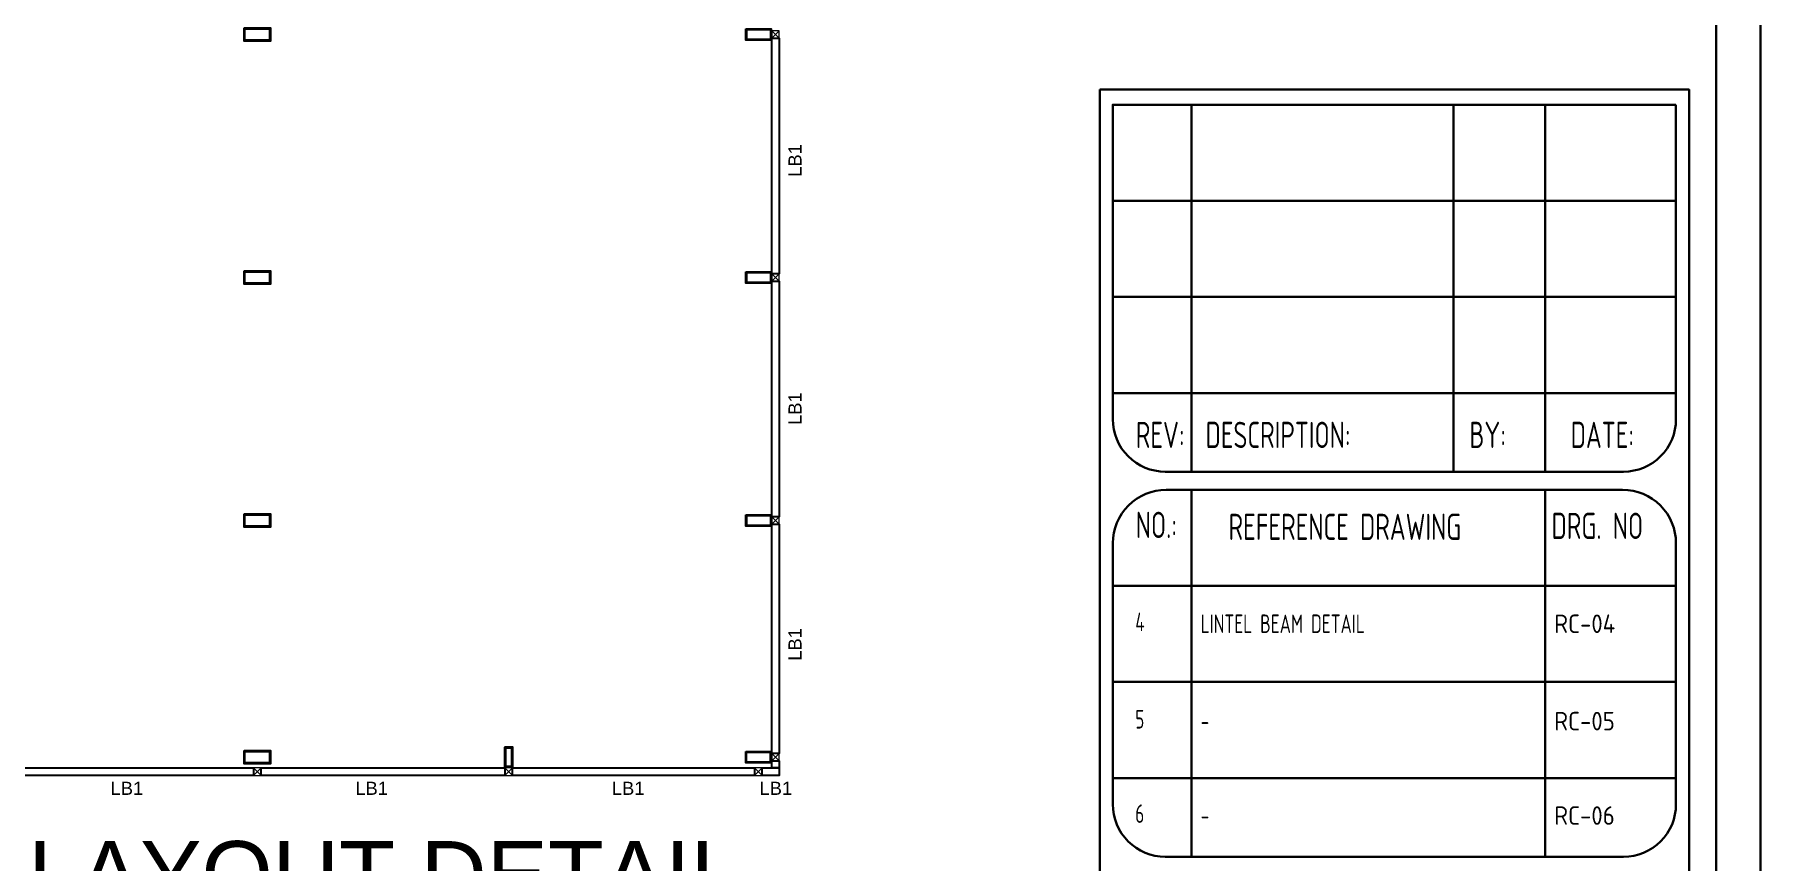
# Model space of a CAD drawing. Header units: inches. Extents: x -605 to 2991212, y -2872845 to 0.
# Drawn here: x 2619260 to 2671847, y -2466069 to -2440887 of the extents above; entities that cross this region are included whole.
import ezdxf
from ezdxf.enums import TextEntityAlignment as Align

# ---------------------------------------------------------------- set-up
doc = ezdxf.new("R2010")
doc.units = ezdxf.units.IN
doc.header["$LTSCALE"] = 600
doc.header["$MEASUREMENT"] = 0
doc.layers.add('rRCC 2', color=40, linetype='Continuous', lineweight=15)
doc.layers.add('rSHEET', color=2, linetype='Continuous', lineweight=30)
doc.styles.get("Standard").update_dxf_attribs({"font": 'arial.ttf'})
doc.styles.add('TEXT3 0.75NA', font='geniso.shx', dxfattribs={"width": 0.75})

# ---------------------------------------------------------------- blocks, each defined once
blk = doc.blocks.new('fwc3')
at = {"color": 3, "linetype": 'ByBlock'}
for points in [[(2641125, -2440687), (2641925, -2440687), (2641925, -2441087), (2641125, -2441087)], [(2656415, -2440712), (2657185, -2440712), (2657185, -2441062), (2656415, -2441062)], [(2641125, -2448087), (2641925, -2448087), (2641925, -2448487), (2641125, -2448487)], [(2656415, -2448112), (2657185, -2448112), (2657185, -2448462), (2656415, -2448462)], [(2641125, -2455487), (2641925, -2455487), (2641925, -2455887), (2641125, -2455887)], [(2656415, -2455512), (2657185, -2455512), (2657185, -2455862), (2656415, -2455862)], [(2649060, -2462592), (2649060, -2463192), (2649310, -2463192), (2649310, -2462592)], [(2641125, -2462692), (2641925, -2462692), (2641925, -2463092), (2641125, -2463092)], [(2656410, -2462717), (2657180, -2462717), (2657180, -2463067), (2656410, -2463067)]]:
    blk.add_lwpolyline(points, close=True, dxfattribs=at)
at = {"color": 2, "linetype": 'ByBlock'}
for points in [[(2641150, -2440712), (2641900, -2440712), (2641900, -2441062), (2641150, -2441062)], [(2656440, -2440737), (2657160, -2440737), (2657160, -2441037), (2656440, -2441037)], [(2641150, -2448112), (2641900, -2448112), (2641900, -2448462), (2641150, -2448462)], [(2656440, -2448137), (2657160, -2448137), (2657160, -2448437), (2656440, -2448437)], [(2641150, -2455512), (2641900, -2455512), (2641900, -2455862), (2641150, -2455862)], [(2656440, -2455537), (2657160, -2455537), (2657160, -2455837), (2656440, -2455837)], [(2649085, -2462617), (2649085, -2463167), (2649285, -2463167), (2649285, -2462617)], [(2641150, -2462717), (2641900, -2462717), (2641900, -2463067), (2641150, -2463067)], [(2656435, -2462742), (2657155, -2462742), (2657155, -2463042), (2656435, -2463042)]]:
    blk.add_lwpolyline(points, close=True, dxfattribs=at)
at = {"layer": 'rRCC 2', "color": 6}
for p, q in [((2657430, -2440772), (2657200, -2441002)), ((2657430, -2441002), (2657200, -2440772)), ((2657430, -2448172), (2657200, -2448402)), ((2657430, -2448402), (2657200, -2448172)), ((2657430, -2455572), (2657200, -2455802)), ((2657430, -2455802), (2657200, -2455572)), ((2657430, -2462777), (2657200, -2463007)), ((2657430, -2463007), (2657200, -2462777)), ((2641640, -2463217), (2641410, -2463447)), ((2641640, -2463447), (2641410, -2463217)), ((2649300, -2463217), (2649070, -2463447)), ((2649300, -2463447), (2649070, -2463217)), ((2656910, -2463217), (2656680, -2463447)), ((2656910, -2463447), (2656680, -2463217))]:
    blk.add_line(p, q, dxfattribs=at)
for points in [[(2657430, -2440772), (2657200, -2440772), (2657200, -2441002), (2657430, -2441002)], [(2657430, -2448172), (2657200, -2448172), (2657200, -2448402), (2657430, -2448402)], [(2657430, -2455572), (2657200, -2455572), (2657200, -2455802), (2657430, -2455802)], [(2657430, -2462777), (2657200, -2462777), (2657200, -2463007), (2657430, -2463007)], [(2641640, -2463217), (2641410, -2463217), (2641410, -2463447), (2641640, -2463447)], [(2649300, -2463217), (2649070, -2463217), (2649070, -2463447), (2649300, -2463447)], [(2656910, -2463217), (2656680, -2463217), (2656680, -2463447), (2656910, -2463447)]]:
    blk.add_lwpolyline(points, close=True, dxfattribs=at)

msp = doc.modelspace()

# ---------------------------------------------------------------- linework, layer by layer
at = {"color": 1, "linetype": 'ByBlock'}
for points in [[(2641721.5, -2441002.2), (2641951.5, -2441002.2), (2641951.5, -2448172.2), (2641721.5, -2448172.2)], [(2641721.5, -2448402.2), (2641951.5, -2448402.2), (2641951.5, -2455572.2), (2641721.5, -2455572.2)], [(2641721.5, -2455802.2), (2641951.5, -2455802.2), (2641951.5, -2462777.2), (2641721.5, -2462777.2)], [(2641721.5, -2463007.2), (2641951.5, -2463007.2), (2641951.5, -2463216.7), (2641721.5, -2463216.7)], [(2618501.5, -2463216.7), (2625931.5, -2463216.7), (2625931.5, -2463446.7), (2618501.5, -2463446.7)], [(2626161.5, -2463216.7), (2633591.5, -2463216.7), (2633591.5, -2463446.7), (2626161.5, -2463446.7)], [(2633821.5, -2463216.7), (2641201.6, -2463216.7), (2641201.6, -2463446.7), (2633821.5, -2463446.7)], [(2641431.6, -2463216.7), (2641951.5, -2463216.7), (2641951.5, -2463446.7), (2641431.6, -2463446.7)]]:
    msp.add_lwpolyline(points, close=True, dxfattribs=at)
at = {"layer": 'rSHEET'}
for p, q in [((2654508.3, -2443025.9), (2654508.3, -2454199)), ((2662489.1, -2443025.9), (2662489.1, -2454199)), ((2665282.3, -2443025.9), (2665282.3, -2454199)), ((2669272.7, -2445952.2), (2652114, -2445952.2)), ((2669272.7, -2448878.4), (2652114, -2448878.4)), ((2669272.7, -2451804.7), (2652114, -2451804.7)), ((2654508.3, -2454751.2), (2654508.3, -2465924.3)), ((2665282.3, -2454751.2), (2665282.3, -2465924.3)), ((2669272.7, -2457677.5), (2652114, -2457677.5)), ((2669272.7, -2460603.8), (2652114, -2460603.8)), ((2669272.7, -2463530.1), (2652114, -2463530.1))]:
    msp.add_line(p, q, dxfattribs=at)
msp.add_lwpolyline([(2671847, -2513696), (2671847, -2371473.7), (2571285.6, -2371473.7), (2571285.6, -2513696)], close=True, dxfattribs=at)
for points in [[(2670495, -2511325.7), (2670495, -2373844.1, 0.4142136), (2669479.1, -2372828.2), (2573653.4, -2372828.2, 0.4142136), (2572637.6, -2373844.1), (2572637.6, -2511325.7, 0.4142136), (2573653.4, -2512341.5), (2669479.1, -2512341.5, 0.4142136)], [(2651715, -2442562.1), (2669671.8, -2442562.1), (2669671.8, -2510055.4, -0.4142136), (2668075.6, -2511651.5), (2653311.2, -2511651.5, -0.4142136), (2651715, -2510055.4)], [(2669272.7, -2443025.9), (2669272.7, -2452602.8, -0.4142136), (2667676.6, -2454199), (2653710.2, -2454199, -0.4142136), (2652114, -2452602.8), (2652114, -2443025.9)], [(2669272.7, -2456379.3), (2669272.7, -2464328.1, -0.4142136), (2667676.6, -2465924.3), (2653710.2, -2465924.3, -0.4142136), (2652114, -2464328.1), (2652114, -2456379.3, -0.4142136), (2653742.2, -2454751.2), (2667644.6, -2454751.2, -0.4142136)]]:
    msp.add_lwpolyline(points, format="xyb", close=True, dxfattribs=at)

# ---------------------------------------------------------------- block references
at = {"color": 1, "linetype": 'ByBlock'}
msp.add_blockref('fwc3', (-15478.7, 0), dxfattribs=at)

# ---------------------------------------------------------------- texts
at = {"layer": 'rRCC 2'}
for p in [(2642430.3, -2444720.9), (2642430.3, -2452278.6), (2642430.3, -2459458.4)]:
    msp.add_text('LB1', height=400, rotation=90, dxfattribs=at).set_placement(p, align=Align.MIDDLE_CENTER)
for p in [(2622074.3, -2463841.1), (2629531.8, -2463841.1), (2637347.2, -2463841.1), (2641846.3, -2463841.1)]:
    msp.add_text('LB1', height=400, dxfattribs=at).set_placement(p, align=Align.MIDDLE_CENTER)
msp.add_text('FACTORY LINTEL LAYOUT DETAIL', height=2000, dxfattribs=at).set_placement((2594694.6, -2467447.7))
at = {"layer": 'rSHEET', "style": 'TEXT3 0.75NA', "width": 0.75}
for s, height, p in [('REV:', 798.08, (2652813.4, -2453477.3)), ('DESCRIPTION:', 798.078, (2654940.9, -2453477.3)), ('BY:', 798.08, (2662977.1, -2453477.3)), ('DATE:', 798.08, (2666064.5, -2453477.3)), ('NO.:', 798.08, (2652813.4, -2456219.5)), ('REFERENCE DRAWING', 798.078, (2655639.3, -2456277.7)), ('DRG. NO', 798.08, (2665482.5, -2456248.4)), ('5', 564.3, (2652797.6, -2462020.4)), ('-', 564.3, (2654790.9, -2462077.6)), ('6', 564.3, (2652797.6, -2464895.5)), ('-', 564.3, (2654790.9, -2464952.8))]:
    msp.add_text(s, height=height, dxfattribs=at).set_placement(p)
at = {"layer": 'rSHEET', "color": 1, "style": 'TEXT3 0.75NA', "width": 0.75}
for s, height, p in [('4', 564.3, (2652797.6, -2459055.3)), ('LINTEL BEAM DETAIL', 564.298, (2654790.9, -2459112.5))]:
    msp.add_text(s, height=height, dxfattribs=at).set_placement(p)
at = {"layer": 'rSHEET', "color": 1, "style": 'TEXT3 0.75NA'}
msp.add_text('RC-04', height=564.3, dxfattribs=at).set_placement((2665564.9, -2459112.5))
at = {"layer": 'rSHEET', "style": 'TEXT3 0.75NA'}
for s, p in [('RC-05', (2665564.9, -2462077.6)), ('RC-06', (2665564.9, -2464952.8))]:
    msp.add_text(s, height=564.3, dxfattribs=at).set_placement(p)

doc.saveas('drawing.dxf')
